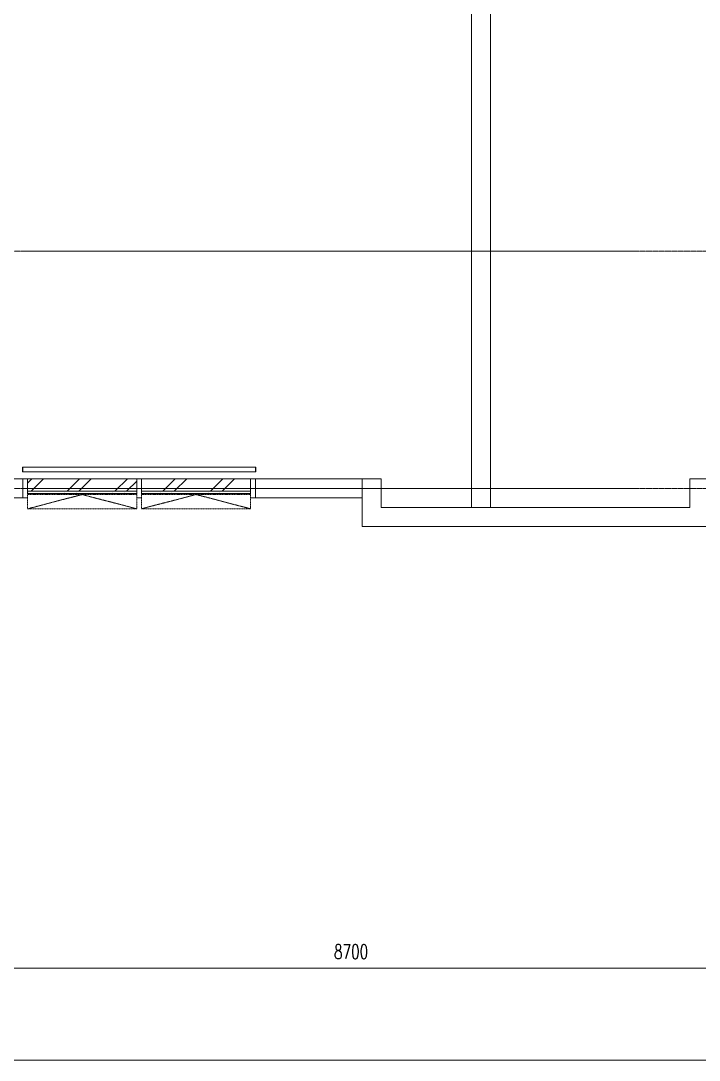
# Model space of a CAD drawing. Header units: millimetres. Extents: x 147592 to 208617, y -27981 to 8299.
# Drawn here: x 166154 to 173300, y -25923 to -14975 of the extents above; entities that cross this region are included whole.
import ezdxf

# ---------------------------------------------------------------- set-up
doc = ezdxf.new("R2010")
doc.units = ezdxf.units.MM
doc.linetypes.add('TJ Dash', pattern=[1.6, 1, -0.6])
doc.linetypes.add('轴网线', pattern=[22.24, 12.7, -3.18, 3.18, -3.18])
for name, color, linetype, lineweight in [('A-____-____-DIMS', 7, 'Continuous', 5), ('A-____-____-DIMS-100', 7, 'Continuous', 5), ('A-FLOR-HRAL-OTLN', 7, 'Continuous', 5), ('A-GLAZ-CWMG-MCUT', 7, 'Continuous', 13), ('A-GLAZ-CWMG-OTLN', 7, 'Continuous', 5), ('A-WALL-____-MCUT', 7, 'Continuous', 13), ('A-WALL-____-OTLN', 7, 'Continuous', 13), ('S-GRID-____-OTLN', 7, 'Continuous', 5)]:
    doc.layers.add(name, color=color, linetype=linetype, lineweight=lineweight)
doc.layers.add('A-FLOR-____-OTLN', color=7, linetype='Continuous', lineweight=13, true_color=0x007f00)
doc.layers.add('A-GLAZ-____-OTLN', color=7, linetype='Continuous', lineweight=13, true_color=0x00007f)
doc.styles.add('RomanD', font='romand__.ttf', dxfattribs={"width": 0.7, "height": 150})
doc.dimstyles.new('对角线_-_1_5mm_RomanD_1_20_1', dxfattribs={"dimscale": 304.8, "dimtxt": 150.53621, "dimasz": 0.492126, "dimexe": 0.656168, "dimexo": 0.0625, "dimgap": 0.164042, "dimtad": 1, "dimdec": 0, "dimzin": 0, "dimdsep": 46, "dimtxsty": 'RomanD', "dimblk1": 'OBLIQUE', "dimblk2": 'OBLIQUE', "dimsah": 1, "dimcen": 0.09, "dimazin": 0, "dimtfac": 1, "dimtdec": 4, "dimtix": 1, "dimtmove": 0, "dimatfit": 3, "dimfxl": 1.64042, "dimfxlon": 1, "dimtvp": 1, "dimtolj": 1, "dimtzin": 0, "dimarcsym": 2})
pattern_1 = [(45, (0, 0), (-251.4472, 251.4472), []), (45, (0, 381), (-251.4472, 251.4472), [])]

# ---------------------------------------------------------------- blocks, each defined once
blk = doc.blocks.new('窗嵌板_50-70系列上悬铝窗-zx - 50 系列-2680891-ELV_2F')
at = {"layer": 'A-GLAZ-____-OTLN', "color": 251, "linetype": 'TJ Dash', "lineweight": 5, "true_color": 0x515151}
for p, q in [((575, 115), (-575, 115)), ((-575, 115), (-575, -35)), ((-575, 115), (0, -35)), ((0, -35), (575, 115)), ((575, -35), (575, 115)), ((-575, -35), (575, -35))]:
    blk.add_line(p, q, dxfattribs=at)
at = {"layer": 'A-GLAZ-____-OTLN', "color": 251, "lineweight": 5, "true_color": 0x515151}
for p, q in [((-575, -72), (-575, -47)), ((-575, -47), (575, -47)), ((575, -72), (-575, -72)), ((575, -47), (575, -72))]:
    blk.add_line(p, q, dxfattribs=at)
blk = doc.blocks.new('矩形竖梃 - 50_200mm 长方形-1316923-ELV_2F')
at = {"layer": 'A-GLAZ-CWMG-MCUT', "color": 251, "lineweight": 5, "true_color": 0x515151}
for p, q in [((-50, 200), (0, 200)), ((-50, 72), (-50, 200)), ((0, 200), (0, 0)), ((-50, 35), (-50, 47)), ((0, 0), (-50, 0))]:
    blk.add_line(p, q, dxfattribs=at)
blk = doc.blocks.new('矩形竖梃 - 50_200mm 长方形-1360032-ELV_2F')
at = {"layer": 'A-GLAZ-CWMG-MCUT', "color": 251, "lineweight": 5, "true_color": 0x515151}
for p, q in [((-25, 200), (25, 200)), ((-25, 72.5), (-25, 200)), ((25, 200), (25, 72.5)), ((-25, 35), (-25, 47.5)), ((25, 0), (-25, 0)), ((25, 47.5), (25, 35))]:
    blk.add_line(p, q, dxfattribs=at)
blk = doc.blocks.new('矩形竖梃 - 50_200mm 长方形-V213-ELV_2F')
at = {"layer": 'A-GLAZ-CWMG-MCUT', "color": 251, "lineweight": 5, "true_color": 0x515151}
for p, q in [((-25, 200), (25, 200)), ((-25, 72.5), (-25, 200)), ((25, 200), (25, 0)), ((-25, 35), (-25, 47.5)), ((25, 0), (-25, 0))]:
    blk.add_line(p, q, dxfattribs=at)
blk = doc.blocks.new('矩形竖梃 - 50_200mm 长方形-1360036-ELV_2F')
at = {"layer": 'A-GLAZ-CWMG-MCUT', "color": 251, "lineweight": 5, "true_color": 0x515151}
for p, q in [((0, 200), (-50, 200)), ((-50, 200), (-50, 72.5)), ((0, 0), (0, 200)), ((-50, 47.5), (-50, 35)), ((-50, 0), (0, 0))]:
    blk.add_line(p, q, dxfattribs=at)
blk = doc.blocks.new('矩形竖梃 - 50_200mm 长方形-1276679-ELV_2F')
at = {"layer": 'A-GLAZ-CWMG-OTLN', "true_color": 0x8b8b8b}
h = blk.add_hatch(dxfattribs=at)
h.set_pattern_fill('FP_121', color=252, style=0, pattern_type=2)
h.set_pattern_definition(pattern_1)
h.paths.add_polyline_path([(167375, -19965), (167375, -19952), (166225, -19952), (166225, -19965)], flags=0)
h.paths.add_polyline_path([(167375, -19927), (167375, -19800), (166225, -19800), (166225, -19927)], flags=0)
at = {"layer": 'A-GLAZ-CWMG-OTLN', "color": 251, "true_color": 0x515151}
blk.add_line((166225, -19800), (167375, -19800), dxfattribs=at)
blk = doc.blocks.new('矩形竖梃 - 50_200mm 长方形-V214-ELV_2F')
at = {"layer": 'A-GLAZ-CWMG-OTLN', "true_color": 0x8b8b8b}
h = blk.add_hatch(dxfattribs=at)
h.set_pattern_fill('FP_122', color=252, style=0, pattern_type=2)
h.set_pattern_definition(pattern_1)
h.paths.add_polyline_path([(168575, -19965), (168575, -19952), (167425, -19952), (167425, -19965)], flags=0)
h.paths.add_polyline_path([(167425, -19927), (168575, -19927), (168575, -19800), (167425, -19800), (167425, -19847)], flags=0)
at = {"layer": 'A-GLAZ-CWMG-OTLN', "color": 251, "true_color": 0x515151}
blk.add_line((167425, -19800), (168575, -19800), dxfattribs=at)
blk = doc.blocks.new('栏杆扶手 - 50 x 12mm-2008488-ELV_2F')
at = {"layer": 'A-FLOR-HRAL-OTLN', "color": 251, "true_color": 0x515151}
for p, q in [((-25, 2), (-25, 6)), ((-25, 6), (25, 6)), ((25, 6), (25, 2))]:
    blk.add_line(p, q, dxfattribs=at)
blk = doc.blocks.new('栏杆扶手 - 50 x 12mm-V215-ELV_2F')
at = {"layer": 'A-FLOR-HRAL-OTLN', "color": 251, "true_color": 0x515151}
for p, q in [((-25, -6), (-25, -2)), ((-25, -6), (25, -6)), ((25, -2), (25, -6))]:
    blk.add_line(p, q, dxfattribs=at)
blk = doc.blocks.new('栏杆扶手 - 栏杆扶手-2008236-ELV_2F')
at = {"rotation": 89.9999999999998}
for name, p in [('栏杆扶手 - 50 x 12mm-2008488-ELV_2F', (166177, -19700)), ('栏杆扶手 - 50 x 12mm-V215-ELV_2F', (168623, -19700))]:
    blk.add_blockref(name, p, dxfattribs=at)
blk = doc.blocks.new('顶部扶栏类型 - 顶部扶栏_内部_-2008419-ELV_2F')
at = {"layer": 'A-FLOR-HRAL-OTLN', "color": 251, "true_color": 0x515151}
for p, q in [((166175, -19725), (166175, -19675)), ((166175, -19675), (168625, -19675)), ((168625, -19675), (168625, -19725)), ((168625, -19725), (166175, -19725))]:
    blk.add_line(p, q, dxfattribs=at)
blk = doc.blocks.new('顶部扶栏类型 - 顶部扶栏_内部_-V216-ELV_2F')
at = {"layer": 'A-FLOR-HRAL-OTLN', "color": 251, "true_color": 0x515151}
for p, q in [((166175, -19675), (166175, -19725)), ((166175, -19675), (168625, -19675)), ((168625, -19675), (168625, -19725)), ((166175, -19725), (168625, -19725))]:
    blk.add_line(p, q, dxfattribs=at)
blk = doc.blocks.new('DIMBLOCK17-ELV_2F')
at = {"layer": 'A-____-____-DIMS-100', "color": 250, "true_color": 0x444444, "transparency": 16777216}
for p, q in [((165300, -24453), (165300, -25153)), ((165300, -24953), (165300, -24453)), ((174000, -24453), (174000, -25153)), ((174000, -24953), (174000, -24453)), ((165300, -24953), (174000, -24953))]:
    blk.add_line(p, q, dxfattribs=at)
at = {"layer": 'A-____-____-DIMS-100', "color": 250, "lineweight": 35, "true_color": 0x444444, "transparency": 16777216}
for p, q in [((165300, -24953), (165225, -25028)), ((165300, -24953), (165375, -24878)), ((174000, -24953), (173925, -25028)), ((174000, -24953), (174075, -24878))]:
    blk.add_line(p, q, dxfattribs=at)
at = {"layer": 'A-____-____-DIMS-100', "color": 0, "transparency": 16777216, "insert": (169453, -24704), "char_height": 150, "width": 472.45, "attachment_point": 1, "line_spacing_factor": 1.146391, "style": 'RomanD'}
blk.add_mtext('8700', dxfattribs=at)
blk = doc.blocks.new('_Oblique')
at = {"color": 0, "linetype": 'ByBlock', "lineweight": -2}
blk.add_line((-0.5, -0.5), (0.5, 0.5), dxfattribs=at)
blk = doc.blocks.new('DIMBLOCK20-ELV_2F')
at = {"layer": 'A-____-____-DIMS-100', "color": 250, "true_color": 0x444444, "transparency": 16777216}
for p, q in [((156600, -25423), (156600, -26123)), ((156600, -25923), (156600, -25423)), ((191400, -25423), (191400, -26123)), ((191400, -25923), (191400, -25423)), ((156600, -25923), (191400, -25923))]:
    blk.add_line(p, q, dxfattribs=at)
at = {"layer": 'A-____-____-DIMS-100', "color": 250, "lineweight": 35, "true_color": 0x444444, "transparency": 16777216}
for p, q in [((156600, -25923), (156525, -25998)), ((156600, -25923), (156675, -25848)), ((191400, -25923), (191325, -25998)), ((191400, -25923), (191475, -25848))]:
    blk.add_line(p, q, dxfattribs=at)
at = {"layer": 'A-____-____-DIMS-100', "color": 0, "transparency": 16777216, "insert": (173754, -25674), "char_height": 150, "width": 590.57, "attachment_point": 1, "line_spacing_factor": 1.146391, "style": 'RomanD'}
blk.add_mtext('34800', dxfattribs=at)
blk = doc.blocks.new('YXQH_AR_B9-20_rvt-1-ELV_2F')
at = {"layer": 'A-FLOR-____-OTLN', "color": 8, "lineweight": 5, "true_color": 0x7f7f7f}
for p, q in [((165200, -19800), (166175, -19800)), ((168625, -19800), (169950, -19800)), ((169950, -19800), (169950, -20100)), ((173200, -20100), (173200, -19800)), ((173200, -19800), (177400, -19800)), ((169950, -20100), (170900, -20100)), ((170900, -20100), (171100, -20100)), ((171100, -20100), (173200, -20100))]:
    blk.add_line(p, q, dxfattribs=at)
at = {"layer": 'A-WALL-____-MCUT', "color": 251, "lineweight": 5, "true_color": 0x515151}
for p, q in [((170900, -12300), (170900, -20100)), ((171100, -20100), (171100, -12300)), ((166175, -19800), (165200, -19800)), ((166175, -20000), (166175, -19800)), ((169750, -19800), (168625, -19800)), ((168625, -19800), (168625, -20000)), ((169750, -20000), (169750, -19800)), ((169950, -19800), (169750, -19800)), ((169950, -20100), (169950, -19800)), ((173400, -19800), (173200, -19800)), ((173200, -19800), (173200, -20100)), ((165200, -20000), (166175, -20000)), ((168625, -20000), (169750, -20000)), ((169750, -20000), (169750, -20300)), ((170900, -20100), (169950, -20100)), ((170900, -20100), (171100, -20100)), ((173200, -20100), (171100, -20100)), ((169750, -20300), (169950, -20300)), ((169950, -20300), (173200, -20300)), ((173200, -20300), (173400, -20300))]:
    blk.add_line(p, q, dxfattribs=at)
at = {"layer": 'A-WALL-____-OTLN', "color": 251, "lineweight": 5, "true_color": 0x515151}
for p, q in [((170900, -12300), (170900, -20100)), ((171100, -20100), (171100, -12300)), ((171100, -20100), (170900, -20100))]:
    blk.add_line(p, q, dxfattribs=at)
at = {"layer": 'S-GRID-____-OTLN', "color": 160, "linetype": '轴网线', "true_color": 0x4444ff}
for p, q in [((199020.5, -17400), (148525.8, -17400)), ((199020.5, -19900), (148525.8, -19900))]:
    blk.add_line(p, q, dxfattribs=at)
at = {"color": 251, "lineweight": 5, "true_color": 0x515151}
for name, p in [('栏杆扶手 - 栏杆扶手-2008236-ELV_2F', (0, 0)), ('顶部扶栏类型 - 顶部扶栏_内部_-2008419-ELV_2F', (0, 0)), ('顶部扶栏类型 - 顶部扶栏_内部_-V216-ELV_2F', (0, 0)), ('矩形竖梃 - 50_200mm 长方形-1276679-ELV_2F', (0, 0)), ('矩形竖梃 - 50_200mm 长方形-V214-ELV_2F', (0, 0)), ('矩形竖梃 - 50_200mm 长方形-1360036-ELV_2F', (168625, -20000))]:
    blk.add_blockref(name, p, dxfattribs=at)
at = {"color": 251, "lineweight": 5, "true_color": 0x515151, "extrusion": (0, 0, -1)}
for name, p in [('矩形竖梃 - 50_200mm 长方形-1316923-ELV_2F', (-166175, -20000)), ('矩形竖梃 - 50_200mm 长方形-V213-ELV_2F', (-166200, -20000)), ('矩形竖梃 - 50_200mm 长方形-1360032-ELV_2F', (-167400, -20000))]:
    blk.add_blockref(name, p, dxfattribs=at)
at = {"color": 251, "lineweight": 5, "true_color": 0x515151, "rotation": 180}
for p in [(166800, -20000), (168000, -20000)]:
    blk.add_blockref('窗嵌板_50-70系列上悬铝窗-zx - 50 系列-2680891-ELV_2F', p, dxfattribs=at)
at = {"layer": 'A-____-____-DIMS', "color": 250, "true_color": 0x444444}
for base, p1, p2, override, picture, middle in [((174000, -24953.2), (165300, -24453.2), (174000, -24453.2), {"dimpost": '<>', "dimfxl": 8700}, 'DIMBLOCK17-ELV_2F', (169650, -24828.2)), ((191400, -25922.9), (156600, -25422.9), (191400, -25422.9), {"dimpost": '<>', "dimfxl": 34800}, 'DIMBLOCK20-ELV_2F', (174000, -25797.9))]:
    dim = blk.add_linear_dim(base=base, p1=p1, p2=p2, dimstyle='对角线_-_1_5mm_RomanD_1_20_1', override=override, dxfattribs=at)
    dim.commit()
    dim.dimension.update_dxf_attribs({"geometry": picture, "text_midpoint": middle})

msp = doc.modelspace()

# ---------------------------------------------------------------- block references
at = {"lineweight": 5}
msp.add_blockref('YXQH_AR_B9-20_rvt-1-ELV_2F', (0, 0), dxfattribs=at)

doc.saveas('drawing.dxf')
